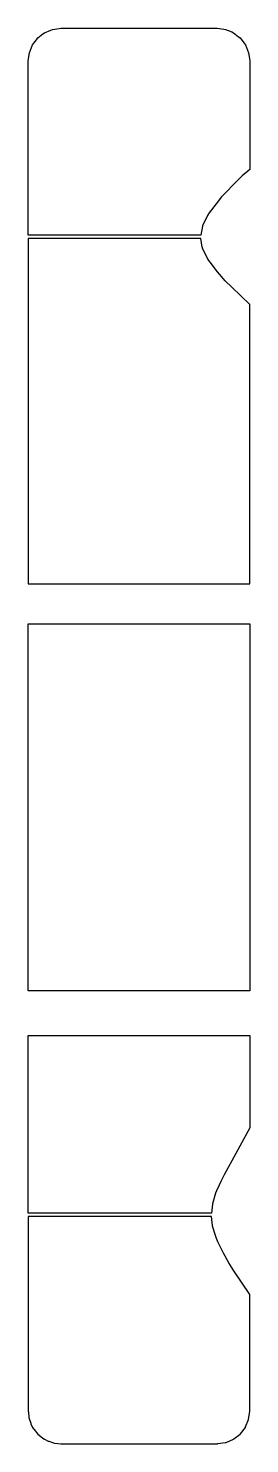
# Model space of a CAD drawing. Header units: metres. Extents: x 2.4 to 16, y -16 to 70.8.
import ezdxf

# ---------------------------------------------------------------- set-up
doc = ezdxf.new("R2010")
doc.units = ezdxf.units.M

msp = doc.modelspace()

# ---------------------------------------------------------------- linework, layer by layer
for p, q in [((2.986, 70.254), (3.3, 70.498)), ((3.3, 70.498), (3.4, 70.576)), ((3.4, 70.576), (3.777, 70.734)), ((3.777, 70.734), (3.882, 70.778)), ((3.882, 70.778), (4.291, 70.833)), ((4.291, 70.833), (4.4, 70.847)), ((4.4, 70.847), (12.004, 70.847)), ((12.004, 70.847), (14, 70.847)), ((14, 70.847), (14.408, 70.793)), ((14.408, 70.793), (14.518, 70.778)), ((14.518, 70.778), (14.892, 70.621)), ((14.892, 70.621), (15, 70.576)), ((15, 70.576), (15.312, 70.333)), ((2.468, 69.346), (2.605, 69.679)), ((2.605, 69.679), (2.668, 69.834)), ((2.668, 69.834), (2.899, 70.139)), ((2.899, 70.139), (2.986, 70.254)), ((15.312, 70.333), (15.414, 70.254)), ((15.414, 70.254), (15.644, 69.951)), ((15.644, 69.951), (15.732, 69.834)), ((15.732, 69.834), (15.868, 69.502)), ((15.868, 69.502), (15.932, 69.346)), ((2.4, 68.821), (2.422, 68.992)), ((2.4, 65.594), (2.4, 68.821)), ((2.422, 68.992), (2.468, 69.346)), ((15.932, 69.346), (15.978, 68.992)), ((15.978, 68.992), (16, 68.821)), ((16, 68.821), (16, 64.795)), ((16, 68.821), (16, 68.821)), ((2.4, 63.663), (2.4, 65.594)), ((16, 64.795), (16, 62.187)), ((2.4, 62.68), (2.4, 63.663)), ((2.4, 61.934), (2.4, 62.68)), ((2.4, 61.432), (2.4, 61.934)), ((15.545, 61.788), (15.295, 61.54)), ((16, 62.187), (15.545, 61.788)), ((2.4, 61.088), (2.4, 61.432)), ((2.4, 60.401), (2.4, 61.088)), ((15.295, 61.54), (14.274, 60.508)), ((2.4, 60.229), (2.4, 60.401)), ((2.4, 60.093), (2.4, 60.229)), ((2.4, 59.448), (2.4, 60.093)), ((13.936, 60.087), (13.506, 59.534)), ((14.274, 60.508), (13.936, 60.087)), ((2.4, 59.392), (2.4, 59.448)), ((2.4, 58.724), (2.4, 59.392)), ((13.41, 59.37), (13.103, 58.737)), ((13.506, 59.534), (13.41, 59.37)), ((2.4, 58.713), (2.4, 58.724)), ((2.4, 58.702), (2.4, 58.713)), ((2.4, 58.152), (2.4, 58.702)), ((13.091, 58.704), (13, 58.152)), ((13.103, 58.737), (13.091, 58.704)), ((11.358, 58.152), (2.4, 58.152)), ((4.042, 57.952), (2.4, 57.952)), ((2.4, 57.952), (2.4, 57.406)), ((2.4, 57.406), (2.4, 57.396)), ((2.4, 57.396), (2.4, 56.779)), ((13, 57.952), (4.042, 57.952)), ((13, 58.152), (11.358, 58.152)), ((13.089, 57.419), (13, 57.952)), ((13.094, 57.389), (13.089, 57.419)), ((13.11, 57.353), (13.094, 57.389)), ((13.436, 56.683), (13.11, 57.353)), ((2.4, 56.779), (2.4, 56.267)), ((13.565, 56.49), (13.436, 56.683)), ((14.024, 55.895), (13.565, 56.49)), ((2.4, 56.267), (2.4, 55.898)), ((2.4, 55.898), (2.4, 51.055)), ((14.496, 55.356), (14.024, 55.895)), ((14.894, 54.964), (14.496, 55.356)), ((16, 53.905), (14.894, 54.964)), ((16, 50.92), (16, 53.905)), ((2.4, 51.055), (2.4, 46.14)), ((16, 42.956), (16, 50.92)), ((2.4, 46.14), (2.4, 42.956)), ((2.4, 42.956), (2.4, 40.138)), ((16, 36.757), (16, 42.956)), ((2.4, 40.138), (2.4, 36.757)), ((2.4, 36.757), (12.136, 36.757)), ((12.136, 36.757), (16, 36.757)), ((16, 36.757), (16, 36.757)), ((2.4, 31.541), (2.4, 34.296)), ((2.4, 34.296), (6.264, 34.296)), ((6.264, 34.296), (16, 34.296)), ((16, 34.296), (16, 28.096)), ((2.4, 28.096), (2.4, 31.541)), ((2.4, 27.659), (2.4, 28.096)), ((16, 28.096), (16, 27.368)), ((16, 28.096), (16, 28.096)), ((2.4, 27.368), (2.4, 27.659)), ((2.4, 22.975), (2.4, 27.368)), ((16, 27.368), (16, 23.725)), ((16, 23.725), (16, 18.708)), ((2.4, 18.708), (2.4, 22.975)), ((2.4, 18.306), (2.4, 18.708)), ((2.4, 17.704), (2.4, 18.306)), ((16, 18.708), (16, 17.704)), ((2.4, 14.413), (2.4, 17.704)), ((16, 17.704), (16, 11.779)), ((2.4, 11.779), (2.4, 14.413)), ((6.696, 11.779), (2.4, 11.779)), ((16, 11.779), (6.696, 11.779)), ((2.4, 5.091), (2.4, 9.044)), ((2.4, 9.044), (11.704, 9.044)), ((11.704, 9.044), (16, 9.044)), ((16, 9.044), (16, 3.813)), ((2.4, -0.263), (2.4, 5.091)), ((16, 3.813), (16, 3.373)), ((16, 3.813), (16, 3.813)), ((16, 3.373), (15.14, 1.799)), ((15.14, 1.799), (14.423, 0.488)), ((14.245, 0.127), (13.959, -0.483)), ((14.423, 0.488), (14.245, 0.127)), ((2.4, -0.733), (2.4, -0.263)), ((2.4, -1.32), (2.4, -0.733)), ((13.908, -0.62), (13.716, -1.282)), ((13.959, -0.483), (13.908, -0.62)), ((2.4, -1.864), (2.4, -1.32)), ((13.709, -1.309), (13.656, -1.864)), ((13.716, -1.282), (13.709, -1.309)), ((11.877, -1.864), (2.4, -1.864)), ((4, -2.057), (2.4, -2.057)), ((2.4, -2.057), (2.4, -2.611)), ((13.656, -2.057), (4, -2.057)), ((13.656, -1.864), (11.877, -1.864)), ((13.715, -2.615), (13.656, -2.057)), ((2.4, -2.611), (2.4, -2.622)), ((2.4, -2.622), (2.4, -2.634)), ((2.4, -2.634), (2.4, -3.294)), ((2.4, -3.294), (2.4, -3.349)), ((2.4, -3.349), (2.4, -3.985)), ((13.721, -2.643), (13.715, -2.615)), ((13.912, -3.277), (13.721, -2.643)), ((13.956, -3.408), (13.912, -3.277)), ((14.05, -3.61), (13.956, -3.408)), ((2.4, -3.985), (2.4, -4.115)), ((2.4, -4.115), (2.4, -4.271)), ((2.4, -4.271), (2.4, -4.945)), ((14.38, -4.302), (14.05, -3.61)), ((14.721, -4.895), (14.38, -4.302)), ((2.4, -4.945), (2.4, -5.249)), ((15.034, -5.402), (14.721, -4.895)), ((2.4, -5.249), (2.4, -5.661)), ((2.4, -5.661), (2.4, -6.394)), ((16, -6.853), (15.034, -5.402)), ((2.4, -6.394), (2.4, -7.155)), ((16, -6.859), (16, -6.853)), ((16, -10.944), (16, -6.859)), ((2.4, -7.155), (2.4, -8.42)), ((2.4, -8.42), (2.4, -11.108)), ((2.4, -11.108), (2.4, -11.69)), ((16, -12.107), (16, -10.944)), ((16, -10.944), (16, -10.944)), ((2.4, -11.69), (2.4, -12.046)), ((2.4, -12.046), (2.4, -12.258)), ((16, -12.611), (16, -12.107)), ((2.4, -12.258), (2.4, -12.371)), ((2.4, -12.371), (2.4, -13.957)), ((16, -12.646), (16, -12.611)), ((16, -12.901), (16, -12.646)), ((16, -13.033), (16, -12.901)), ((16, -14), (16, -13.033)), ((2.4, -13.957), (2.4, -14)), ((2.4, -14), (2.4, -14.005)), ((2.4, -14.005), (2.402, -14.018)), ((2.402, -14.018), (2.405, -14.036)), ((2.405, -14.036), (2.441, -14.401)), ((2.441, -14.401), (2.468, -14.518)), ((2.468, -14.518), (2.547, -14.749)), ((2.547, -14.749), (2.56, -14.782)), ((15.745, -14.968), (15.932, -14.518)), ((15.932, -14.518), (15.934, -14.507)), ((15.934, -14.507), (15.999, -14.009)), ((15.999, -14.009), (16, -14)), ((2.56, -14.782), (2.668, -15)), ((2.668, -15), (2.734, -15.105)), ((2.734, -15.105), (2.756, -15.134)), ((2.756, -15.134), (2.986, -15.414)), ((2.986, -15.414), (3.27, -15.647)), ((15.028, -15.711), (15.414, -15.414)), ((15.414, -15.414), (15.435, -15.387)), ((15.435, -15.387), (15.732, -15)), ((15.732, -15), (15.745, -14.968)), ((3.27, -15.647), (3.299, -15.669)), ((3.299, -15.669), (3.4, -15.732)), ((3.4, -15.732), (3.62, -15.841)), ((3.62, -15.841), (3.654, -15.854)), ((3.654, -15.854), (3.882, -15.932)), ((3.882, -15.932), (4.002, -15.96)), ((4.002, -15.96), (4.021, -15.963)), ((4.021, -15.963), (4.4, -16)), ((4.4, -16), (4.719, -16)), ((4.719, -16), (14, -16)), ((14, -16), (14.011, -15.999)), ((14.011, -15.999), (14.034, -15.995)), ((14.034, -15.995), (14.518, -15.932)), ((14.518, -15.932), (14.55, -15.919)), ((14.55, -15.919), (15, -15.732)), ((15, -15.732), (15.028, -15.711))]:
    msp.add_line(p, q)

doc.saveas('drawing.dxf')
